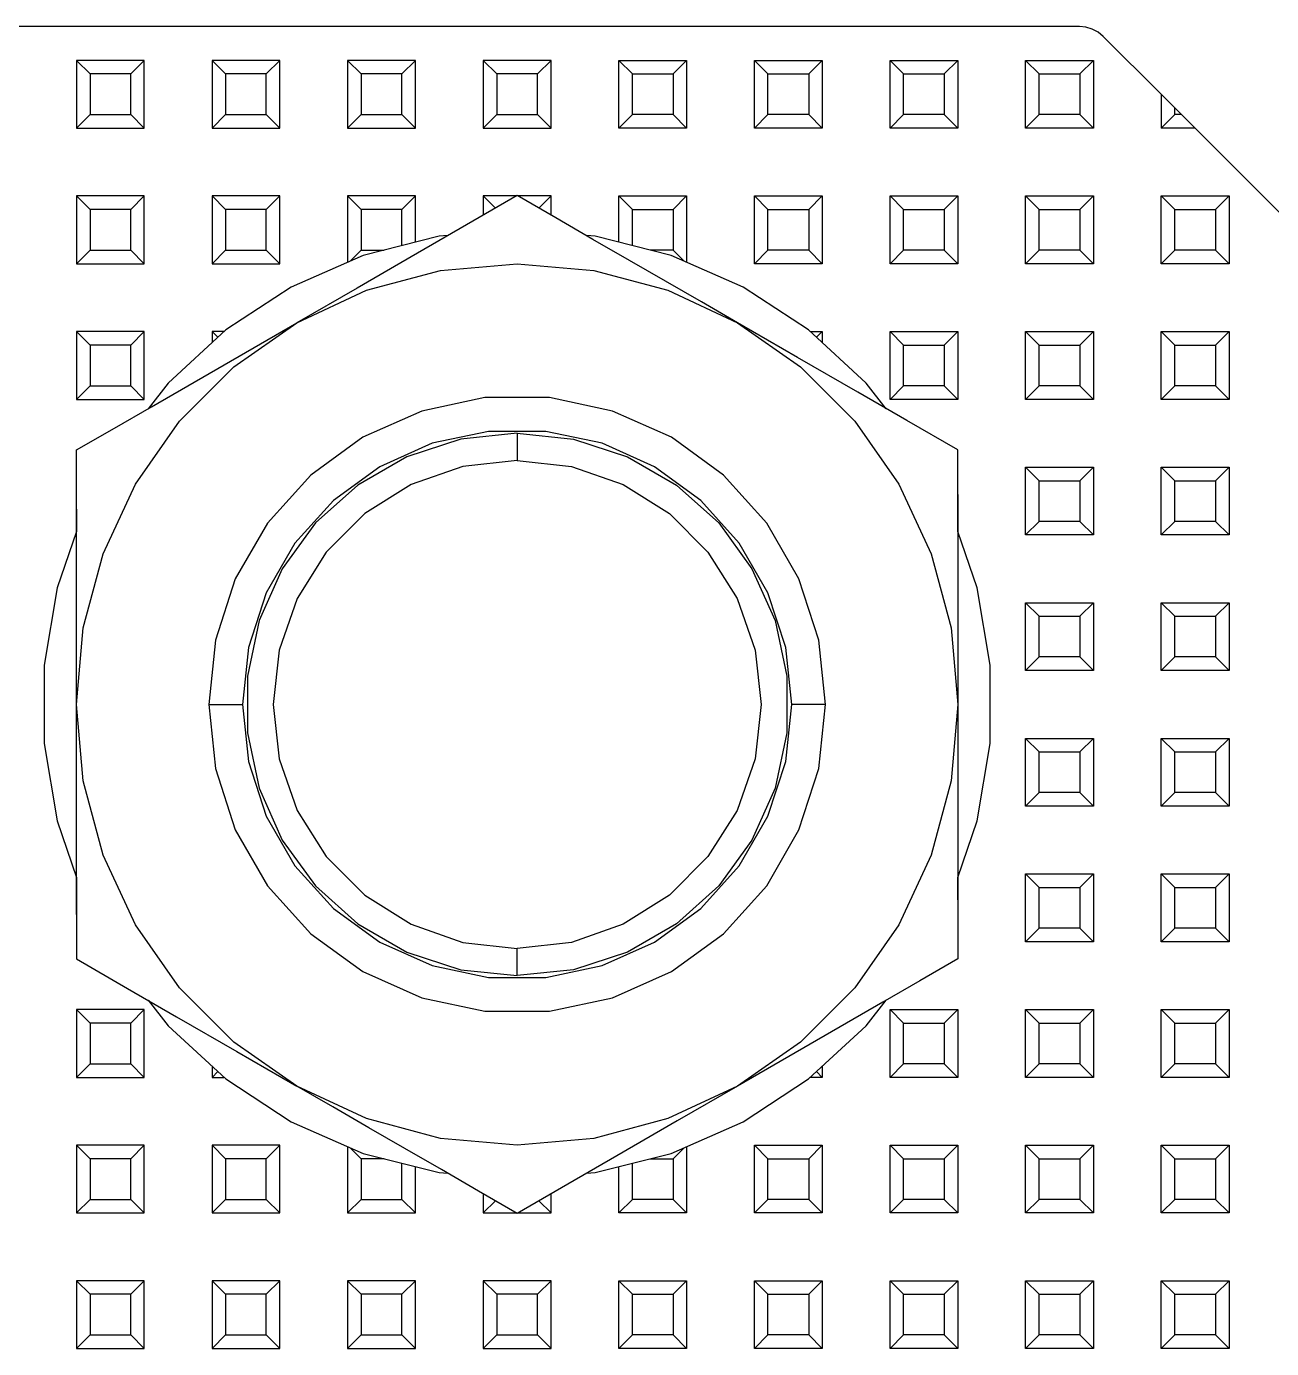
# Model space of a CAD drawing. Header units: millimetres. Extents: x 0 to 125, y 0 to 180.
# Drawn here: x 55.41 to 73.78, y 157.4 to 176.9 of the extents above; entities that cross this region are included whole.
import ezdxf

# ---------------------------------------------------------------- set-up
doc = ezdxf.new("R2010")
doc.units = ezdxf.units.MM

# ---------------------------------------------------------------- blocks, each defined once
blk = doc.blocks.new('CHINT_7200accf6e0c55f6a13e2ec68f27ea84_FACE_0')
at = {"color": 7, "linetype": 'CONTINUOUS', "true_color": 0x40d9ff}
for p, q in [((56.35, 176.2), (56.15, 176.4)), ((57.15, 176.4), (56.15, 176.4)), ((56.15, 176.4), (56.15, 175.4)), ((56.95, 176.2), (57.15, 176.4)), ((57.15, 175.4), (57.15, 176.4)), ((58.35, 176.2), (58.15, 176.4)), ((59.15, 176.4), (58.15, 176.4)), ((58.15, 176.4), (58.15, 175.4)), ((58.95, 176.2), (59.15, 176.4)), ((59.15, 175.4), (59.15, 176.4)), ((60.35, 176.2), (60.15, 176.4)), ((61.15, 176.4), (60.15, 176.4)), ((60.15, 176.4), (60.15, 175.4)), ((60.95, 176.2), (61.15, 176.4)), ((61.15, 175.4), (61.15, 176.4)), ((62.35, 176.2), (62.15, 176.4)), ((63.15, 176.4), (62.15, 176.4)), ((62.15, 176.4), (62.15, 175.4)), ((62.95, 176.2), (63.15, 176.4)), ((63.15, 175.4), (63.15, 176.4)), ((64.35, 176.2), (64.15, 176.4)), ((64.15, 175.4), (64.15, 176.4)), ((64.15, 176.4), (65.15, 176.4)), ((64.95, 176.2), (65.15, 176.4)), ((65.15, 176.4), (65.15, 175.4)), ((66.35, 176.2), (66.15, 176.4)), ((66.15, 175.4), (66.15, 176.4)), ((66.15, 176.4), (67.15, 176.4)), ((66.95, 176.2), (67.15, 176.4)), ((67.15, 176.4), (67.15, 175.4)), ((68.35, 176.2), (68.15, 176.4)), ((68.15, 175.4), (68.15, 176.4)), ((68.15, 176.4), (69.15, 176.4)), ((68.95, 176.2), (69.15, 176.4)), ((69.15, 176.4), (69.15, 175.4)), ((70.35, 176.2), (70.15, 176.4)), ((70.15, 175.4), (70.15, 176.4)), ((70.15, 176.4), (71.15, 176.4)), ((70.95, 176.2), (71.15, 176.4)), ((71.15, 176.4), (71.15, 175.4)), ((56.95, 176.2), (56.35, 176.2)), ((56.35, 176.2), (56.35, 175.6)), ((56.95, 175.6), (56.95, 176.2)), ((58.95, 176.2), (58.35, 176.2)), ((58.35, 176.2), (58.35, 175.6)), ((58.95, 175.6), (58.95, 176.2)), ((60.95, 176.2), (60.35, 176.2)), ((60.35, 176.2), (60.35, 175.6)), ((60.95, 175.6), (60.95, 176.2)), ((62.95, 176.2), (62.35, 176.2)), ((62.35, 176.2), (62.35, 175.6)), ((62.95, 175.6), (62.95, 176.2)), ((64.35, 175.6), (64.35, 176.2)), ((64.35, 176.2), (64.95, 176.2)), ((64.95, 176.2), (64.95, 175.6)), ((66.35, 175.6), (66.35, 176.2)), ((66.35, 176.2), (66.95, 176.2)), ((66.95, 176.2), (66.95, 175.6)), ((68.35, 175.6), (68.35, 176.2)), ((68.35, 176.2), (68.95, 176.2)), ((68.95, 176.2), (68.95, 175.6)), ((70.35, 175.6), (70.35, 176.2)), ((70.35, 176.2), (70.95, 176.2)), ((70.95, 176.2), (70.95, 175.6)), ((72.35, 175.6), (72.35, 175.7)), ((72.35, 175.7), (72.45, 175.6)), ((56.35, 175.6), (56.15, 175.4)), ((56.35, 175.6), (56.95, 175.6)), ((56.95, 175.6), (57.15, 175.4)), ((58.35, 175.6), (58.15, 175.4)), ((58.35, 175.6), (58.95, 175.6)), ((58.95, 175.6), (59.15, 175.4)), ((60.35, 175.6), (60.15, 175.4)), ((60.35, 175.6), (60.95, 175.6)), ((60.95, 175.6), (61.15, 175.4)), ((62.35, 175.6), (62.15, 175.4)), ((62.35, 175.6), (62.95, 175.6)), ((62.95, 175.6), (63.15, 175.4)), ((64.35, 175.6), (64.15, 175.4)), ((64.95, 175.6), (64.35, 175.6)), ((64.95, 175.6), (65.15, 175.4)), ((66.35, 175.6), (66.15, 175.4)), ((66.95, 175.6), (66.35, 175.6)), ((66.95, 175.6), (67.15, 175.4)), ((68.35, 175.6), (68.15, 175.4)), ((68.95, 175.6), (68.35, 175.6)), ((68.95, 175.6), (69.15, 175.4)), ((70.35, 175.6), (70.15, 175.4)), ((70.95, 175.6), (70.35, 175.6)), ((70.95, 175.6), (71.15, 175.4)), ((72.35, 175.6), (72.15, 175.4)), ((72.45, 175.6), (72.35, 175.6)), ((72.45, 175.6), (72.65, 175.4)), ((56.15, 175.4), (57.15, 175.4)), ((58.15, 175.4), (59.15, 175.4)), ((60.15, 175.4), (61.15, 175.4)), ((62.15, 175.4), (63.15, 175.4)), ((65.15, 175.4), (64.15, 175.4)), ((67.15, 175.4), (66.15, 175.4)), ((69.15, 175.4), (68.15, 175.4)), ((71.15, 175.4), (70.15, 175.4)), ((72.65, 175.4), (72.15, 175.4)), ((74.15, 173.9), (72.65, 175.4)), ((56.35, 174.2), (56.15, 174.4)), ((57.15, 174.4), (56.15, 174.4)), ((56.15, 174.4), (56.15, 173.4)), ((56.95, 174.2), (57.15, 174.4)), ((57.15, 173.4), (57.15, 174.4)), ((58.35, 174.2), (58.15, 174.4)), ((59.15, 174.4), (58.15, 174.4)), ((58.15, 174.4), (58.15, 173.4)), ((58.95, 174.2), (59.15, 174.4)), ((59.15, 173.4), (59.15, 174.4)), ((60.35, 174.2), (60.15, 174.4)), ((61.15, 174.4), (60.15, 174.4)), ((60.15, 174.4), (60.15, 173.421)), ((60.95, 174.2), (61.15, 174.4)), ((61.15, 173.716), (61.15, 174.4)), ((62.329, 174.221), (62.15, 174.4)), ((62.64, 174.4), (62.15, 174.4)), ((62.15, 174.4), (62.15, 174.117)), ((63.15, 174.4), (62.66, 174.4)), ((62.971, 174.221), (63.15, 174.4)), ((63.15, 174.117), (63.15, 174.4)), ((64.35, 174.2), (64.15, 174.4)), ((64.15, 173.716), (64.15, 174.4)), ((64.15, 174.4), (65.15, 174.4)), ((64.95, 174.2), (65.15, 174.4)), ((65.15, 174.4), (65.15, 173.421)), ((66.35, 174.2), (66.15, 174.4)), ((66.15, 173.4), (66.15, 174.4)), ((66.15, 174.4), (67.15, 174.4)), ((66.95, 174.2), (67.15, 174.4)), ((67.15, 174.4), (67.15, 173.4)), ((68.35, 174.2), (68.15, 174.4)), ((68.15, 173.4), (68.15, 174.4)), ((68.15, 174.4), (69.15, 174.4)), ((68.95, 174.2), (69.15, 174.4)), ((69.15, 174.4), (69.15, 173.4)), ((70.35, 174.2), (70.15, 174.4)), ((70.15, 173.4), (70.15, 174.4)), ((70.15, 174.4), (71.15, 174.4)), ((70.95, 174.2), (71.15, 174.4)), ((71.15, 174.4), (71.15, 173.4)), ((72.35, 174.2), (72.15, 174.4)), ((72.15, 173.4), (72.15, 174.4)), ((72.15, 174.4), (73.15, 174.4)), ((72.95, 174.2), (73.15, 174.4)), ((73.15, 174.4), (73.15, 173.4)), ((56.95, 174.2), (56.35, 174.2)), ((56.35, 174.2), (56.35, 173.6)), ((56.95, 173.6), (56.95, 174.2)), ((58.95, 174.2), (58.35, 174.2)), ((58.35, 174.2), (58.35, 173.6)), ((58.95, 173.6), (58.95, 174.2)), ((60.95, 174.2), (60.35, 174.2)), ((60.35, 174.2), (60.35, 173.6)), ((60.95, 173.666), (60.95, 174.2)), ((64.35, 173.666), (64.35, 174.2)), ((64.35, 174.2), (64.95, 174.2)), ((64.95, 174.2), (64.95, 173.6)), ((66.35, 173.6), (66.35, 174.2)), ((66.35, 174.2), (66.95, 174.2)), ((66.95, 174.2), (66.95, 173.6)), ((68.35, 173.6), (68.35, 174.2)), ((68.35, 174.2), (68.95, 174.2)), ((68.95, 174.2), (68.95, 173.6)), ((70.35, 173.6), (70.35, 174.2)), ((70.35, 174.2), (70.95, 174.2)), ((70.95, 174.2), (70.95, 173.6)), ((72.35, 173.6), (72.35, 174.2)), ((72.35, 174.2), (72.95, 174.2)), ((72.95, 174.2), (72.95, 173.6)), ((56.35, 173.6), (56.15, 173.4)), ((56.35, 173.6), (56.95, 173.6)), ((56.95, 173.6), (57.15, 173.4)), ((58.35, 173.6), (58.15, 173.4)), ((58.35, 173.6), (58.95, 173.6)), ((58.95, 173.6), (59.15, 173.4)), ((60.35, 173.6), (60.188, 173.438)), ((60.35, 173.6), (60.69, 173.6)), ((64.95, 173.6), (64.61, 173.6)), ((64.95, 173.6), (65.112, 173.438)), ((66.35, 173.6), (66.15, 173.4)), ((66.95, 173.6), (66.35, 173.6)), ((66.95, 173.6), (67.15, 173.4)), ((68.35, 173.6), (68.15, 173.4)), ((68.95, 173.6), (68.35, 173.6)), ((68.95, 173.6), (69.15, 173.4)), ((70.35, 173.6), (70.15, 173.4)), ((70.95, 173.6), (70.35, 173.6)), ((70.95, 173.6), (71.15, 173.4)), ((72.35, 173.6), (72.15, 173.4)), ((72.95, 173.6), (72.35, 173.6)), ((72.95, 173.6), (73.15, 173.4)), ((56.15, 173.4), (57.15, 173.4)), ((58.15, 173.4), (59.15, 173.4)), ((67.15, 173.4), (66.15, 173.4)), ((69.15, 173.4), (68.15, 173.4)), ((71.15, 173.4), (70.15, 173.4)), ((73.15, 173.4), (72.15, 173.4)), ((56.35, 172.2), (56.15, 172.4)), ((57.15, 172.4), (56.15, 172.4)), ((56.15, 172.4), (56.15, 171.4)), ((56.95, 172.2), (57.15, 172.4)), ((57.15, 171.4), (57.15, 172.4)), ((58.234, 172.316), (58.15, 172.4)), ((58.324, 172.4), (58.15, 172.4)), ((58.15, 172.4), (58.15, 172.239)), ((66.976, 172.4), (67.15, 172.4)), ((67.066, 172.316), (67.15, 172.4)), ((67.15, 172.4), (67.15, 172.239)), ((68.35, 172.2), (68.15, 172.4)), ((68.15, 171.4), (68.15, 172.4)), ((68.15, 172.4), (69.15, 172.4)), ((68.95, 172.2), (69.15, 172.4)), ((69.15, 172.4), (69.15, 171.4)), ((70.35, 172.2), (70.15, 172.4)), ((70.15, 171.4), (70.15, 172.4)), ((70.15, 172.4), (71.15, 172.4)), ((70.95, 172.2), (71.15, 172.4)), ((71.15, 172.4), (71.15, 171.4)), ((72.35, 172.2), (72.15, 172.4)), ((72.15, 171.4), (72.15, 172.4)), ((72.15, 172.4), (73.15, 172.4)), ((72.95, 172.2), (73.15, 172.4)), ((73.15, 172.4), (73.15, 171.4)), ((56.95, 172.2), (56.35, 172.2)), ((56.35, 172.2), (56.35, 171.6)), ((56.95, 171.6), (56.95, 172.2)), ((68.35, 171.6), (68.35, 172.2)), ((68.35, 172.2), (68.95, 172.2)), ((68.95, 172.2), (68.95, 171.6)), ((70.35, 171.6), (70.35, 172.2)), ((70.35, 172.2), (70.95, 172.2)), ((70.95, 172.2), (70.95, 171.6)), ((72.35, 171.6), (72.35, 172.2)), ((72.35, 172.2), (72.95, 172.2)), ((72.95, 172.2), (72.95, 171.6)), ((56.35, 171.6), (56.15, 171.4)), ((56.35, 171.6), (56.95, 171.6)), ((56.95, 171.6), (57.15, 171.4)), ((68.35, 171.6), (68.15, 171.4)), ((68.95, 171.6), (68.35, 171.6)), ((68.95, 171.6), (69.15, 171.4)), ((70.35, 171.6), (70.15, 171.4)), ((70.95, 171.6), (70.35, 171.6)), ((70.95, 171.6), (71.15, 171.4)), ((72.35, 171.6), (72.15, 171.4)), ((72.95, 171.6), (72.35, 171.6)), ((72.95, 171.6), (73.15, 171.4)), ((56.15, 171.4), (57.15, 171.4)), ((69.15, 171.4), (68.15, 171.4)), ((71.15, 171.4), (70.15, 171.4)), ((73.15, 171.4), (72.15, 171.4)), ((62.65, 170.9), (62.65, 170.5)), ((70.35, 170.2), (70.15, 170.4)), ((70.15, 169.4), (70.15, 170.4)), ((70.15, 170.4), (71.15, 170.4)), ((70.95, 170.2), (71.15, 170.4)), ((71.15, 170.4), (71.15, 169.4)), ((72.35, 170.2), (72.15, 170.4)), ((72.15, 169.4), (72.15, 170.4)), ((72.15, 170.4), (73.15, 170.4)), ((72.95, 170.2), (73.15, 170.4)), ((73.15, 170.4), (73.15, 169.4)), ((70.35, 169.6), (70.35, 170.2)), ((70.35, 170.2), (70.95, 170.2)), ((70.95, 170.2), (70.95, 169.6)), ((72.35, 169.6), (72.35, 170.2)), ((72.35, 170.2), (72.95, 170.2)), ((72.95, 170.2), (72.95, 169.6)), ((70.35, 169.6), (70.15, 169.4)), ((70.95, 169.6), (70.35, 169.6)), ((70.95, 169.6), (71.15, 169.4)), ((72.35, 169.6), (72.15, 169.4)), ((72.95, 169.6), (72.35, 169.6)), ((72.95, 169.6), (73.15, 169.4)), ((71.15, 169.4), (70.15, 169.4)), ((73.15, 169.4), (72.15, 169.4)), ((70.35, 168.2), (70.15, 168.4)), ((70.15, 167.4), (70.15, 168.4)), ((70.15, 168.4), (71.15, 168.4)), ((70.95, 168.2), (71.15, 168.4)), ((71.15, 168.4), (71.15, 167.4)), ((72.35, 168.2), (72.15, 168.4)), ((72.15, 167.4), (72.15, 168.4)), ((72.15, 168.4), (73.15, 168.4)), ((72.95, 168.2), (73.15, 168.4)), ((73.15, 168.4), (73.15, 167.4)), ((70.35, 167.6), (70.35, 168.2)), ((70.35, 168.2), (70.95, 168.2)), ((70.95, 168.2), (70.95, 167.6)), ((72.35, 167.6), (72.35, 168.2)), ((72.35, 168.2), (72.95, 168.2)), ((72.95, 168.2), (72.95, 167.6)), ((70.35, 167.6), (70.15, 167.4)), ((70.95, 167.6), (70.35, 167.6)), ((70.95, 167.6), (71.15, 167.4)), ((72.35, 167.6), (72.15, 167.4)), ((72.95, 167.6), (72.35, 167.6)), ((72.95, 167.6), (73.15, 167.4)), ((71.15, 167.4), (70.15, 167.4)), ((73.15, 167.4), (72.15, 167.4)), ((58.1, 166.9), (58.6, 166.9)), ((67.2, 166.9), (66.7, 166.9)), ((70.35, 166.2), (70.15, 166.4)), ((70.15, 165.4), (70.15, 166.4)), ((70.15, 166.4), (71.15, 166.4)), ((70.95, 166.2), (71.15, 166.4)), ((71.15, 166.4), (71.15, 165.4)), ((72.35, 166.2), (72.15, 166.4)), ((72.15, 165.4), (72.15, 166.4)), ((72.15, 166.4), (73.15, 166.4)), ((72.95, 166.2), (73.15, 166.4)), ((73.15, 166.4), (73.15, 165.4)), ((70.35, 165.6), (70.35, 166.2)), ((70.35, 166.2), (70.95, 166.2)), ((70.95, 166.2), (70.95, 165.6)), ((72.35, 165.6), (72.35, 166.2)), ((72.35, 166.2), (72.95, 166.2)), ((72.95, 166.2), (72.95, 165.6)), ((70.35, 165.6), (70.15, 165.4)), ((70.95, 165.6), (70.35, 165.6)), ((70.95, 165.6), (71.15, 165.4)), ((72.35, 165.6), (72.15, 165.4)), ((72.95, 165.6), (72.35, 165.6)), ((72.95, 165.6), (73.15, 165.4)), ((71.15, 165.4), (70.15, 165.4)), ((73.15, 165.4), (72.15, 165.4)), ((70.35, 164.2), (70.15, 164.4)), ((70.15, 163.4), (70.15, 164.4)), ((70.15, 164.4), (71.15, 164.4)), ((70.95, 164.2), (71.15, 164.4)), ((71.15, 164.4), (71.15, 163.4)), ((72.35, 164.2), (72.15, 164.4)), ((72.15, 163.4), (72.15, 164.4)), ((72.15, 164.4), (73.15, 164.4)), ((72.95, 164.2), (73.15, 164.4)), ((73.15, 164.4), (73.15, 163.4)), ((70.35, 163.6), (70.35, 164.2)), ((70.35, 164.2), (70.95, 164.2)), ((70.95, 164.2), (70.95, 163.6)), ((72.35, 163.6), (72.35, 164.2)), ((72.35, 164.2), (72.95, 164.2)), ((72.95, 164.2), (72.95, 163.6)), ((70.35, 163.6), (70.15, 163.4)), ((70.95, 163.6), (70.35, 163.6)), ((70.95, 163.6), (71.15, 163.4)), ((72.35, 163.6), (72.15, 163.4)), ((72.95, 163.6), (72.35, 163.6)), ((72.95, 163.6), (73.15, 163.4)), ((62.65, 162.9), (62.65, 163.3)), ((71.15, 163.4), (70.15, 163.4)), ((73.15, 163.4), (72.15, 163.4)), ((56.35, 162.2), (56.15, 162.4)), ((57.15, 162.4), (56.15, 162.4)), ((56.15, 162.4), (56.15, 161.4)), ((56.95, 162.2), (57.15, 162.4)), ((57.15, 161.4), (57.15, 162.4)), ((68.35, 162.2), (68.15, 162.4)), ((68.15, 161.4), (68.15, 162.4)), ((68.15, 162.4), (69.15, 162.4)), ((68.95, 162.2), (69.15, 162.4)), ((69.15, 162.4), (69.15, 161.4)), ((70.35, 162.2), (70.15, 162.4)), ((70.15, 161.4), (70.15, 162.4)), ((70.15, 162.4), (71.15, 162.4)), ((70.95, 162.2), (71.15, 162.4)), ((71.15, 162.4), (71.15, 161.4)), ((72.35, 162.2), (72.15, 162.4)), ((72.15, 161.4), (72.15, 162.4)), ((72.15, 162.4), (73.15, 162.4)), ((72.95, 162.2), (73.15, 162.4)), ((73.15, 162.4), (73.15, 161.4)), ((56.95, 162.2), (56.35, 162.2)), ((56.35, 162.2), (56.35, 161.6)), ((56.95, 161.6), (56.95, 162.2)), ((68.35, 161.6), (68.35, 162.2)), ((68.35, 162.2), (68.95, 162.2)), ((68.95, 162.2), (68.95, 161.6)), ((70.35, 161.6), (70.35, 162.2)), ((70.35, 162.2), (70.95, 162.2)), ((70.95, 162.2), (70.95, 161.6)), ((72.35, 161.6), (72.35, 162.2)), ((72.35, 162.2), (72.95, 162.2)), ((72.95, 162.2), (72.95, 161.6)), ((56.35, 161.6), (56.15, 161.4)), ((56.35, 161.6), (56.95, 161.6)), ((56.95, 161.6), (57.15, 161.4)), ((58.15, 161.561), (58.15, 161.4)), ((58.234, 161.484), (58.15, 161.4)), ((67.066, 161.484), (67.15, 161.4)), ((67.15, 161.561), (67.15, 161.4)), ((68.35, 161.6), (68.15, 161.4)), ((68.95, 161.6), (68.35, 161.6)), ((68.95, 161.6), (69.15, 161.4)), ((70.35, 161.6), (70.15, 161.4)), ((70.95, 161.6), (70.35, 161.6)), ((70.95, 161.6), (71.15, 161.4)), ((72.35, 161.6), (72.15, 161.4)), ((72.95, 161.6), (72.35, 161.6)), ((72.95, 161.6), (73.15, 161.4)), ((56.15, 161.4), (57.15, 161.4)), ((58.15, 161.4), (58.324, 161.4)), ((67.15, 161.4), (66.976, 161.4)), ((69.15, 161.4), (68.15, 161.4)), ((71.15, 161.4), (70.15, 161.4)), ((73.15, 161.4), (72.15, 161.4)), ((56.35, 160.2), (56.15, 160.4)), ((57.15, 160.4), (56.15, 160.4)), ((56.15, 160.4), (56.15, 159.4)), ((56.95, 160.2), (57.15, 160.4)), ((57.15, 159.4), (57.15, 160.4)), ((58.35, 160.2), (58.15, 160.4)), ((59.15, 160.4), (58.15, 160.4)), ((58.15, 160.4), (58.15, 159.4)), ((58.95, 160.2), (59.15, 160.4)), ((59.15, 159.4), (59.15, 160.4)), ((60.15, 160.379), (60.15, 159.4)), ((60.35, 160.2), (60.188, 160.362)), ((64.95, 160.2), (65.112, 160.362)), ((65.15, 160.379), (65.15, 159.4)), ((66.35, 160.2), (66.15, 160.4)), ((66.15, 159.4), (66.15, 160.4)), ((66.15, 160.4), (67.15, 160.4)), ((66.95, 160.2), (67.15, 160.4)), ((67.15, 160.4), (67.15, 159.4)), ((68.35, 160.2), (68.15, 160.4)), ((68.15, 159.4), (68.15, 160.4)), ((68.15, 160.4), (69.15, 160.4)), ((68.95, 160.2), (69.15, 160.4)), ((69.15, 160.4), (69.15, 159.4)), ((70.35, 160.2), (70.15, 160.4)), ((70.15, 159.4), (70.15, 160.4)), ((70.15, 160.4), (71.15, 160.4)), ((70.95, 160.2), (71.15, 160.4)), ((71.15, 160.4), (71.15, 159.4)), ((72.35, 160.2), (72.15, 160.4)), ((72.15, 159.4), (72.15, 160.4)), ((72.15, 160.4), (73.15, 160.4)), ((72.95, 160.2), (73.15, 160.4)), ((73.15, 160.4), (73.15, 159.4)), ((56.95, 160.2), (56.35, 160.2)), ((56.35, 160.2), (56.35, 159.6)), ((56.95, 159.6), (56.95, 160.2)), ((58.95, 160.2), (58.35, 160.2)), ((58.35, 160.2), (58.35, 159.6)), ((58.95, 159.6), (58.95, 160.2)), ((60.69, 160.2), (60.35, 160.2)), ((60.35, 160.2), (60.35, 159.6)), ((60.95, 159.6), (60.95, 160.134)), ((64.35, 159.6), (64.35, 160.134)), ((64.61, 160.2), (64.95, 160.2)), ((64.95, 160.2), (64.95, 159.6)), ((66.35, 159.6), (66.35, 160.2)), ((66.35, 160.2), (66.95, 160.2)), ((66.95, 160.2), (66.95, 159.6)), ((68.35, 159.6), (68.35, 160.2)), ((68.35, 160.2), (68.95, 160.2)), ((68.95, 160.2), (68.95, 159.6)), ((70.35, 159.6), (70.35, 160.2)), ((70.35, 160.2), (70.95, 160.2)), ((70.95, 160.2), (70.95, 159.6)), ((72.35, 159.6), (72.35, 160.2)), ((72.35, 160.2), (72.95, 160.2)), ((72.95, 160.2), (72.95, 159.6)), ((61.15, 159.4), (61.15, 160.084)), ((64.15, 159.4), (64.15, 160.084)), ((56.35, 159.6), (56.15, 159.4)), ((56.35, 159.6), (56.95, 159.6)), ((56.95, 159.6), (57.15, 159.4)), ((58.35, 159.6), (58.15, 159.4)), ((58.35, 159.6), (58.95, 159.6)), ((58.95, 159.6), (59.15, 159.4)), ((60.35, 159.6), (60.15, 159.4)), ((60.35, 159.6), (60.95, 159.6)), ((60.95, 159.6), (61.15, 159.4)), ((62.15, 159.683), (62.15, 159.4)), ((62.329, 159.579), (62.15, 159.4)), ((62.971, 159.579), (63.15, 159.4)), ((63.15, 159.4), (63.15, 159.683)), ((64.35, 159.6), (64.15, 159.4)), ((64.95, 159.6), (64.35, 159.6)), ((64.95, 159.6), (65.15, 159.4)), ((66.35, 159.6), (66.15, 159.4)), ((66.95, 159.6), (66.35, 159.6)), ((66.95, 159.6), (67.15, 159.4)), ((68.35, 159.6), (68.15, 159.4)), ((68.95, 159.6), (68.35, 159.6)), ((68.95, 159.6), (69.15, 159.4)), ((70.35, 159.6), (70.15, 159.4)), ((70.95, 159.6), (70.35, 159.6)), ((70.95, 159.6), (71.15, 159.4)), ((72.35, 159.6), (72.15, 159.4)), ((72.95, 159.6), (72.35, 159.6)), ((72.95, 159.6), (73.15, 159.4)), ((56.15, 159.4), (57.15, 159.4)), ((58.15, 159.4), (59.15, 159.4)), ((60.15, 159.4), (61.15, 159.4)), ((62.15, 159.4), (62.64, 159.4)), ((62.66, 159.4), (63.15, 159.4)), ((65.15, 159.4), (64.15, 159.4)), ((67.15, 159.4), (66.15, 159.4)), ((69.15, 159.4), (68.15, 159.4)), ((71.15, 159.4), (70.15, 159.4)), ((73.15, 159.4), (72.15, 159.4)), ((56.35, 158.2), (56.15, 158.4)), ((57.15, 158.4), (56.15, 158.4)), ((56.15, 158.4), (56.15, 157.4)), ((56.95, 158.2), (57.15, 158.4)), ((57.15, 157.4), (57.15, 158.4)), ((58.35, 158.2), (58.15, 158.4)), ((59.15, 158.4), (58.15, 158.4)), ((58.15, 158.4), (58.15, 157.4)), ((58.95, 158.2), (59.15, 158.4)), ((59.15, 157.4), (59.15, 158.4)), ((60.35, 158.2), (60.15, 158.4)), ((61.15, 158.4), (60.15, 158.4)), ((60.15, 158.4), (60.15, 157.4)), ((60.95, 158.2), (61.15, 158.4)), ((61.15, 157.4), (61.15, 158.4)), ((62.35, 158.2), (62.15, 158.4)), ((63.15, 158.4), (62.15, 158.4)), ((62.15, 158.4), (62.15, 157.4)), ((62.95, 158.2), (63.15, 158.4)), ((63.15, 157.4), (63.15, 158.4)), ((64.35, 158.2), (64.15, 158.4)), ((64.15, 157.4), (64.15, 158.4)), ((64.15, 158.4), (65.15, 158.4)), ((64.95, 158.2), (65.15, 158.4)), ((65.15, 158.4), (65.15, 157.4)), ((66.35, 158.2), (66.15, 158.4)), ((66.15, 157.4), (66.15, 158.4)), ((66.15, 158.4), (67.15, 158.4)), ((66.95, 158.2), (67.15, 158.4)), ((67.15, 158.4), (67.15, 157.4)), ((68.35, 158.2), (68.15, 158.4)), ((68.15, 157.4), (68.15, 158.4)), ((68.15, 158.4), (69.15, 158.4)), ((68.95, 158.2), (69.15, 158.4)), ((69.15, 158.4), (69.15, 157.4)), ((70.35, 158.2), (70.15, 158.4)), ((70.15, 157.4), (70.15, 158.4)), ((70.15, 158.4), (71.15, 158.4)), ((70.95, 158.2), (71.15, 158.4)), ((71.15, 158.4), (71.15, 157.4)), ((72.35, 158.2), (72.15, 158.4)), ((72.15, 157.4), (72.15, 158.4)), ((72.15, 158.4), (73.15, 158.4)), ((72.95, 158.2), (73.15, 158.4)), ((73.15, 158.4), (73.15, 157.4)), ((56.95, 158.2), (56.35, 158.2)), ((56.35, 158.2), (56.35, 157.6)), ((56.95, 157.6), (56.95, 158.2)), ((58.95, 158.2), (58.35, 158.2)), ((58.35, 158.2), (58.35, 157.6)), ((58.95, 157.6), (58.95, 158.2)), ((60.95, 158.2), (60.35, 158.2)), ((60.35, 158.2), (60.35, 157.6)), ((60.95, 157.6), (60.95, 158.2)), ((62.95, 158.2), (62.35, 158.2)), ((62.35, 158.2), (62.35, 157.6)), ((62.95, 157.6), (62.95, 158.2)), ((64.35, 157.6), (64.35, 158.2)), ((64.35, 158.2), (64.95, 158.2)), ((64.95, 158.2), (64.95, 157.6)), ((66.35, 157.6), (66.35, 158.2)), ((66.35, 158.2), (66.95, 158.2)), ((66.95, 158.2), (66.95, 157.6)), ((68.35, 157.6), (68.35, 158.2)), ((68.35, 158.2), (68.95, 158.2)), ((68.95, 158.2), (68.95, 157.6)), ((70.35, 157.6), (70.35, 158.2)), ((70.35, 158.2), (70.95, 158.2)), ((70.95, 158.2), (70.95, 157.6)), ((72.35, 157.6), (72.35, 158.2)), ((72.35, 158.2), (72.95, 158.2)), ((72.95, 158.2), (72.95, 157.6)), ((56.35, 157.6), (56.15, 157.4)), ((56.35, 157.6), (56.95, 157.6)), ((56.95, 157.6), (57.15, 157.4)), ((58.35, 157.6), (58.15, 157.4)), ((58.35, 157.6), (58.95, 157.6)), ((58.95, 157.6), (59.15, 157.4)), ((60.35, 157.6), (60.15, 157.4)), ((60.35, 157.6), (60.95, 157.6)), ((60.95, 157.6), (61.15, 157.4)), ((62.35, 157.6), (62.15, 157.4)), ((62.35, 157.6), (62.95, 157.6)), ((62.95, 157.6), (63.15, 157.4)), ((64.35, 157.6), (64.15, 157.4)), ((64.95, 157.6), (64.35, 157.6)), ((64.95, 157.6), (65.15, 157.4)), ((66.35, 157.6), (66.15, 157.4)), ((66.95, 157.6), (66.35, 157.6)), ((66.95, 157.6), (67.15, 157.4)), ((68.35, 157.6), (68.15, 157.4)), ((68.95, 157.6), (68.35, 157.6)), ((68.95, 157.6), (69.15, 157.4)), ((70.35, 157.6), (70.15, 157.4)), ((70.95, 157.6), (70.35, 157.6)), ((70.95, 157.6), (71.15, 157.4)), ((72.35, 157.6), (72.15, 157.4)), ((72.95, 157.6), (72.35, 157.6)), ((72.95, 157.6), (73.15, 157.4)), ((56.15, 157.4), (57.15, 157.4)), ((58.15, 157.4), (59.15, 157.4)), ((60.15, 157.4), (61.15, 157.4)), ((62.15, 157.4), (63.15, 157.4)), ((65.15, 157.4), (64.15, 157.4)), ((67.15, 157.4), (66.15, 157.4)), ((69.15, 157.4), (68.15, 157.4)), ((71.15, 157.4), (70.15, 157.4)), ((73.15, 157.4), (72.15, 157.4))]:
    blk.add_line(p, q, dxfattribs=at)
for points in [[(72.15, 175.9), (71.296, 176.754), (71.221, 176.816), (71.134, 176.862), (71.04, 176.89), (70.943, 176.9), (54.357, 176.9), (54.26, 176.89), (54.166, 176.862), (54.079, 176.816), (54.004, 176.754), (53.15, 175.9)], [(72.35, 175.7), (72.15, 175.9), (72.15, 175.4)], [(65.9, 172.529), (65.369, 172.836), (64.837, 173.143), (64.305, 173.45), (63.768, 173.76), (63.219, 174.077), (62.65, 174.406), (61.901, 173.973), (61.179, 173.556), (60.289, 173.042), (59.4, 172.529)], [(61.628, 173.815), (61.498, 173.805), (60.377, 173.521), (59.318, 173.056), (58.351, 172.424), (57.5, 171.641), (57.205, 171.262)], [(68.095, 171.262), (67.8, 171.641), (66.949, 172.424), (65.982, 173.056), (64.923, 173.521), (63.802, 173.805), (63.672, 173.815)], [(59.4, 172.529), (60.427, 173.008), (61.521, 173.301), (62.65, 173.4), (63.779, 173.301), (64.873, 173.008), (65.9, 172.529)], [(56.15, 169.782), (56.15, 170.653), (56.711, 170.977), (57.256, 171.291), (57.793, 171.601), (58.328, 171.91), (58.864, 172.22), (59.4, 172.529)], [(56.15, 166.9), (56.249, 168.029), (56.542, 169.123), (57.021, 170.15), (57.671, 171.078), (58.472, 171.879), (59.4, 172.529)], [(69.15, 169.996), (69.15, 170.653), (68.396, 171.088), (67.674, 171.505), (66.785, 172.018), (65.9, 172.529)], [(65.9, 172.529), (66.828, 171.879), (67.629, 171.078), (68.279, 170.15), (68.758, 169.123), (69.051, 168.029), (69.15, 166.9)], [(67.2, 166.9), (67.101, 167.846), (66.807, 168.751), (66.331, 169.574), (65.695, 170.281), (64.925, 170.84), (64.056, 171.227), (63.126, 171.425), (62.174, 171.425), (61.244, 171.227), (60.375, 170.84), (59.605, 170.281), (58.969, 169.574), (58.493, 168.751), (58.199, 167.846), (58.1, 166.9)], [(66.7, 166.9), (66.611, 167.742), (66.35, 168.547), (65.927, 169.281), (65.36, 169.91), (64.675, 170.407), (63.902, 170.752), (63.073, 170.928), (62.227, 170.928), (61.398, 170.752), (60.625, 170.407), (59.94, 169.91), (59.373, 169.281), (58.95, 168.547), (58.689, 167.742), (58.6, 166.9)], [(62.65, 170.9), (61.818, 170.813), (61.023, 170.554), (60.299, 170.136), (59.677, 169.577), (59.186, 168.9), (58.846, 168.136), (58.672, 167.318), (58.672, 166.482), (58.846, 165.664), (59.186, 164.9), (59.677, 164.223), (60.299, 163.664), (61.023, 163.246), (61.818, 162.987), (62.65, 162.9)], [(62.65, 170.9), (63.482, 170.813), (64.277, 170.554), (65.001, 170.136), (65.623, 169.577), (66.114, 168.9), (66.454, 168.136), (66.628, 167.318), (66.628, 166.482), (66.454, 165.664), (66.114, 164.9), (65.623, 164.223), (65.001, 163.664), (64.277, 163.246), (63.482, 162.987), (62.65, 162.9)], [(62.65, 170.5), (61.849, 170.41), (61.088, 170.143), (60.405, 169.715), (59.835, 169.145), (59.407, 168.462), (59.14, 167.701), (59.05, 166.9), (59.14, 166.099), (59.407, 165.338), (59.835, 164.655), (60.405, 164.085), (61.088, 163.657), (61.849, 163.39), (62.65, 163.3)], [(62.65, 170.5), (63.451, 170.41), (64.212, 170.143), (64.895, 169.715), (65.465, 169.145), (65.893, 168.462), (66.16, 167.701), (66.25, 166.9), (66.16, 166.099), (65.893, 165.338), (65.465, 164.655), (64.895, 164.085), (64.212, 163.657), (63.451, 163.39), (62.65, 163.3)], [(69.15, 164.018), (69.15, 164.349), (69.436, 165.182), (69.626, 166.322), (69.626, 167.478), (69.436, 168.618), (69.15, 169.451), (69.15, 169.996)], [(69.15, 169.996), (69.15, 169.362), (69.15, 168.742), (69.15, 168.127), (69.15, 167.513), (69.15, 166.9)], [(56.15, 169.782), (56.15, 169.451), (55.864, 168.618), (55.674, 167.478), (55.674, 166.322), (55.864, 165.182), (56.15, 164.349), (56.15, 163.804)], [(56.15, 166.9), (56.15, 167.922), (56.15, 168.948), (56.15, 169.782)], [(56.15, 163.804), (56.15, 164.438), (56.15, 165.058), (56.15, 165.673), (56.15, 166.287), (56.15, 166.9)], [(59.4, 161.271), (58.472, 161.921), (57.671, 162.722), (57.021, 163.65), (56.542, 164.677), (56.249, 165.771), (56.15, 166.9)], [(58.1, 166.9), (58.199, 165.954), (58.493, 165.049), (58.969, 164.226), (59.605, 163.519), (60.375, 162.96), (61.244, 162.573), (62.174, 162.375), (63.126, 162.375), (64.056, 162.573), (64.925, 162.96), (65.695, 163.519), (66.331, 164.226), (66.807, 165.049), (67.101, 165.954), (67.2, 166.9)], [(58.6, 166.9), (58.689, 166.058), (58.95, 165.253), (59.373, 164.519), (59.94, 163.89), (60.625, 163.393), (61.398, 163.048), (62.227, 162.872), (63.073, 162.872), (63.902, 163.048), (64.675, 163.393), (65.36, 163.89), (65.927, 164.519), (66.35, 165.253), (66.611, 166.058), (66.7, 166.9)], [(69.15, 166.9), (69.051, 165.771), (68.758, 164.677), (68.279, 163.65), (67.629, 162.722), (66.828, 161.921), (65.9, 161.271)], [(69.15, 166.9), (69.15, 165.878), (69.15, 164.852), (69.15, 164.018)], [(69.15, 164.018), (69.15, 163.147), (68.589, 162.823), (68.044, 162.509), (67.507, 162.199), (66.972, 161.89), (66.436, 161.58), (65.9, 161.271)], [(56.15, 163.804), (56.15, 163.147), (56.904, 162.712), (57.626, 162.295), (58.515, 161.782), (59.4, 161.271)], [(57.205, 162.538), (57.5, 162.159), (58.351, 161.376), (59.318, 160.744), (60.377, 160.279), (61.498, 159.995), (61.628, 159.985)], [(63.672, 159.985), (63.802, 159.995), (64.923, 160.279), (65.982, 160.744), (66.949, 161.376), (67.8, 162.159), (68.095, 162.538)], [(65.9, 161.271), (65.011, 160.758), (64.121, 160.244), (63.399, 159.827), (62.65, 159.394), (62.081, 159.723), (61.532, 160.04), (60.995, 160.35), (60.463, 160.657), (59.931, 160.964), (59.4, 161.271)], [(65.9, 161.271), (64.873, 160.792), (63.779, 160.499), (62.65, 160.4), (61.521, 160.499), (60.427, 160.792), (59.4, 161.271)]]:
    blk.add_lwpolyline(points, dxfattribs=at)
blk = doc.blocks.new('CHINT_7200accf6e0c55f6a13e2ec68f27ea84')
at = {"true_color": 0x40d9ff}
blk.add_blockref('CHINT_7200accf6e0c55f6a13e2ec68f27ea84_FACE_0', (0, 0), dxfattribs=at)

msp = doc.modelspace()

# ---------------------------------------------------------------- block references
at = {"true_color": 0x40d9ff}
msp.add_blockref('CHINT_7200accf6e0c55f6a13e2ec68f27ea84', (0, 0), dxfattribs=at)

doc.saveas('drawing.dxf')
